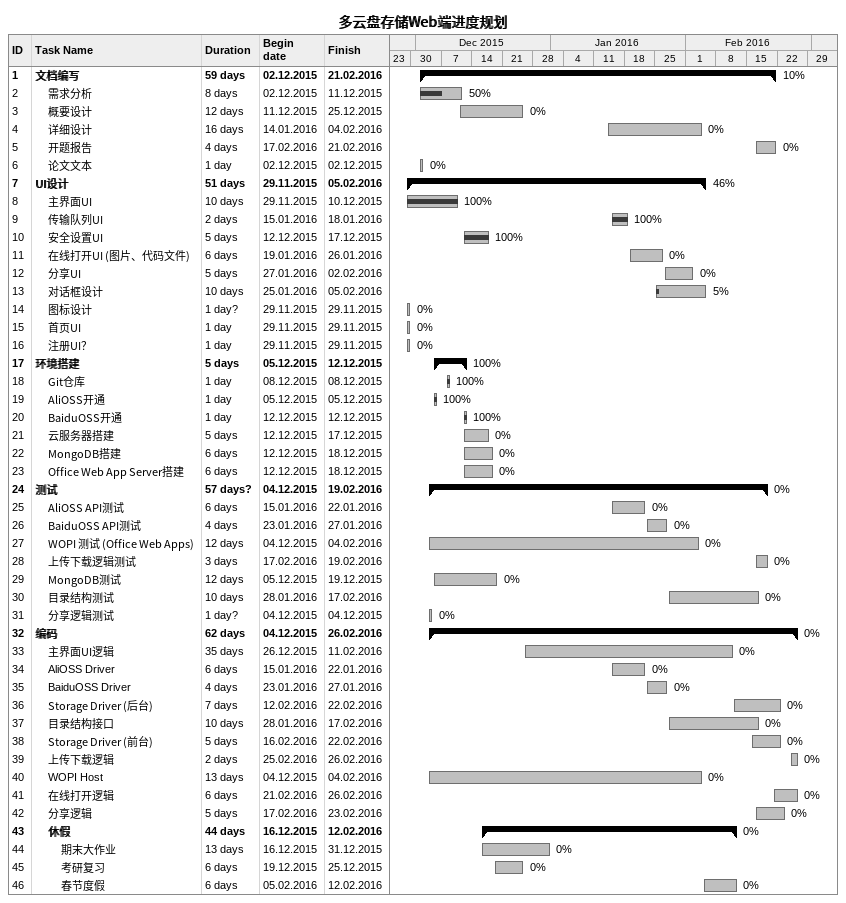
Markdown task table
多云盘存储Web端进度规划

| ID | Level | Task | Duration | Start | Finish | % complete |
|---|---|---|---|---|---|---|
| 1 | 1 | **文档编写** | 59d | 2015-12-02 | 2016-02-21 | 10 |
| 2 | 2 | 需求分析 | 8d | 2015-12-02 | 2015-12-11 | 50 |
| 3 | 2 | 概要设计 | 12d | 2015-12-11 | 2015-12-25 | 0 |
| 4 | 2 | 详细设计 | 16d | 2016-01-14 | 2016-02-04 | 0 |
| 5 | 2 | 开题报告 | 4d | 2016-02-17 | 2016-02-21 | 0 |
| 6 | 2 | 论文文本 | 1d | 2015-12-02 | 2015-12-02 | 0 |
| 7 | 1 | **UI设计** | 51d | 2015-11-29 | 2016-02-05 | 46 |
| 8 | 2 | 主界面UI | 10d | 2015-11-29 | 2015-12-10 | 100 |
| 9 | 2 | 传输队列UI | 2d | 2016-01-15 | 2016-01-18 | 100 |
| 10 | 2 | 安全设置UI | 5d | 2015-12-12 | 2015-12-17 | 100 |
| 11 | 2 | 在线打开UI (图片、代码文件) | 6d | 2016-01-19 | 2016-01-26 | 0 |
| 12 | 2 | 分享UI | 5d | 2016-01-27 | 2016-02-02 | 0 |
| 13 | 2 | 对话框设计 | 10d | 2016-01-25 | 2016-02-05 | 5 |
| 14 | 2 | 图标设计 | 1d? | 2015-11-29 | 2015-11-29 | 0 |
| 15 | 2 | 首页UI | 1d | 2015-11-29 | 2015-11-29 | 0 |
| 16 | 2 | 注册UI？ | 1d | 2015-11-29 | 2015-11-29 | 0 |
| 17 | 1 | **环境搭建** | 5d | 2015-12-05 | 2015-12-12 | 100 |
| 18 | 2 | Git仓库 | 1d | 2015-12-08 | 2015-12-08 | 100 |
| 19 | 2 | AliOSS开通 | 1d | 2015-12-05 | 2015-12-05 | 100 |
| 20 | 2 | BaiduOSS开通 | 1d | 2015-12-12 | 2015-12-12 | 100 |
| 21 | 2 | 云服务器搭建 | 5d | 2015-12-12 | 2015-12-17 | 0 |
| 22 | 2 | MongoDB搭建 | 6d | 2015-12-12 | 2015-12-18 | 0 |
| 23 | 2 | Office Web App Server搭建 | 6d | 2015-12-12 | 2015-12-18 | 0 |
| 24 | 1 | **测试** | 57d? | 2015-12-04 | 2016-02-19 | 0 |
| 25 | 2 | AliOSS API测试 | 6d | 2016-01-15 | 2016-01-22 | 0 |
| 26 | 2 | BaiduOSS API测试 | 4d | 2016-01-23 | 2016-01-27 | 0 |
| 27 | 2 | WOPI 测试 (Office Web Apps) | 12d | 2015-12-04 | 2016-02-04 | 0 |
| 28 | 2 | 上传下载逻辑测试 | 3d | 2016-02-17 | 2016-02-19 | 0 |
| 29 | 2 | MongoDB测试 | 12d | 2015-12-05 | 2015-12-19 | 0 |
| 30 | 2 | 目录结构测试 | 10d | 2016-01-28 | 2016-02-17 | 0 |
| 31 | 2 | 分享逻辑测试 | 1d? | 2015-12-04 | 2015-12-04 | 0 |
| 32 | 1 | **编码** | 62d | 2015-12-04 | 2016-02-26 | 0 |
| 33 | 2 | 主界面UI逻辑 | 35d | 2015-12-26 | 2016-02-11 | 0 |
| 34 | 2 | AliOSS Driver | 6d | 2016-01-15 | 2016-01-22 | 0 |
| 35 | 2 | BaiduOSS Driver | 4d | 2016-01-23 | 2016-01-27 | 0 |
| 36 | 2 | Storage Driver (后台) | 7d | 2016-02-12 | 2016-02-22 | 0 |
| 37 | 2 | 目录结构接口 | 10d | 2016-01-28 | 2016-02-17 | 0 |
| 38 | 2 | Storage Driver (前台) | 5d | 2016-02-16 | 2016-02-22 | 0 |
| 39 | 2 | 上传下载逻辑 | 2d | 2016-02-25 | 2016-02-26 | 0 |
| 40 | 2 | WOPI Host | 13d | 2015-12-04 | 2016-02-04 | 0 |
| 41 | 2 | 在线打开逻辑 | 6d | 2016-02-21 | 2016-02-26 | 0 |
| 42 | 2 | 分享逻辑 | 5d | 2016-02-17 | 2016-02-23 | 0 |
| 43 | 2 | **休假** | 44d | 2015-12-16 | 2016-02-12 | 0 |
| 44 | 3 | 期末大作业 | 13d | 2015-12-16 | 2015-12-31 | 0 |
| 45 | 3 | 考研复习 | 6d | 2015-12-19 | 2015-12-25 | 0 |
| 46 | 3 | 春节度假 | 6d | 2016-02-05 | 2016-02-12 | 0 |
